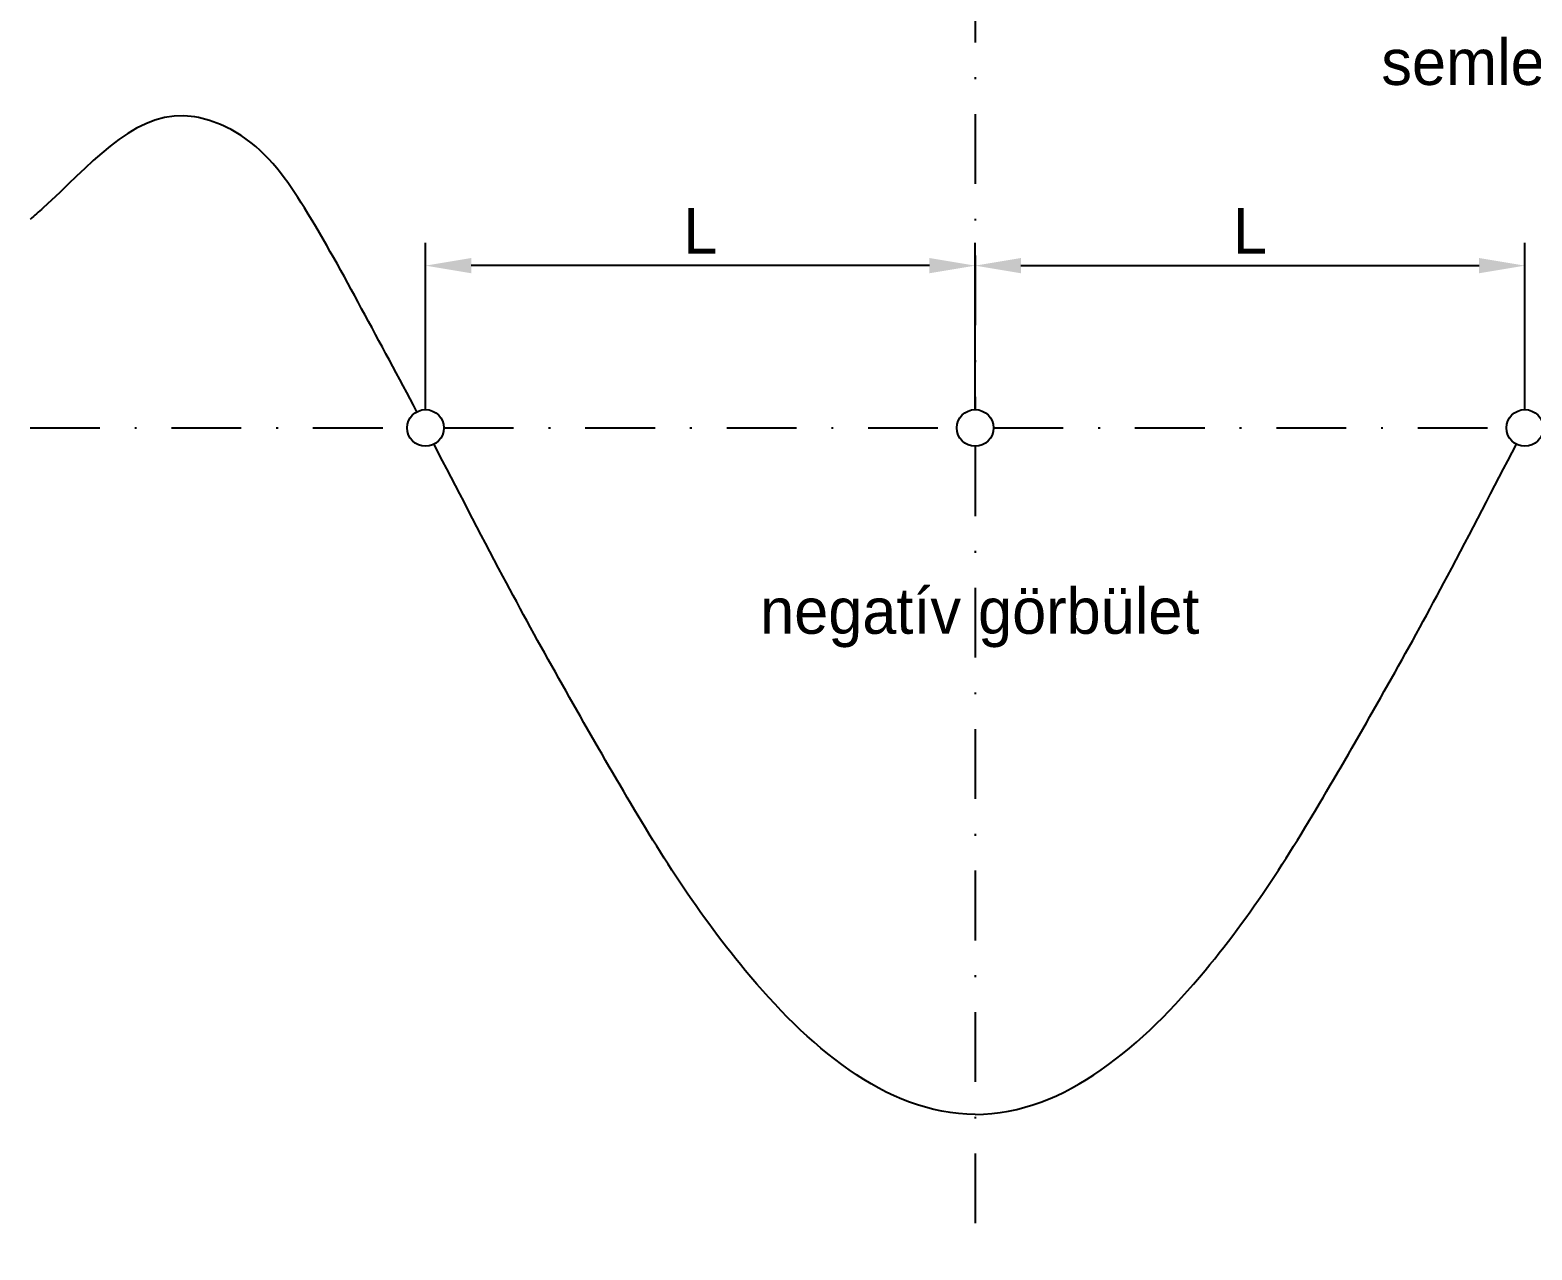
# Model space of a CAD drawing. Header units: millimetres. Extents: x 9 to 961, y -258 to 565.
# Drawn here: x 568.1 to 650.1, y -106.1 to -39.5 of the extents above; entities that cross this region are included whole.
import ezdxf

# ---------------------------------------------------------------- set-up
doc = ezdxf.new("R2010")
doc.units = ezdxf.units.MM
doc.linetypes.add('PONTVONAL', pattern=[25.4, 12.7, -6.35, 0, -6.35])
for name, color, linetype in [('Tengely', 1, 'PONTVONAL'), ('Text', 2, 'Continuous'), ('Vonal_025', 4, 'Continuous'), ('Vonal_070', 6, 'Continuous')]:
    doc.layers.add(name, color=color, linetype=linetype)
doc.styles.add('TextCS', font='SCHLBKI.TTF', dxfattribs={"height": 2.5})

msp = doc.modelspace()

# ---------------------------------------------------------------- linework, layer by layer
at = {"layer": 'Tengely', "ltscale": 0.3}
for p, q in [((619.6707067426165, -36.41259794464097), (619.6707067426165, -60.26585885740929)), ((568.0854663607466, -61.26585885740928), (588.6700622176978, -61.26585885740927)), ((590.6700622176978, -61.26585885740927), (618.6707067426165, -61.26585885740927)), ((620.6707067426165, -61.26585885740927), (648.6713512675352, -61.26585885740927)), ((619.6707067426165, -62.26585885740929), (619.6707067426165, -106.1314822714025))]:
    msp.add_line(p, q, dxfattribs=at)
at = {"layer": 'Vonal_025'}
for p, q in [((589.6700622176978, -60.26585885740928), (589.6700622176978, -51.15711986579913)), ((619.6707067426165, -60.26585885740929), (619.6707067426165, -51.15711986579913)), ((619.6707067426165, -60.26585885740929), (619.6707067426165, -51.15711986579913)), ((649.6713512675352, -60.26585885740928), (649.6713512675352, -51.15711986579913)), ((617.1707067426165, -52.40711986579913), (592.1700622176978, -52.40711986579913)), ((622.1707067426165, -52.40711986579913), (647.1713512675352, -52.40711986579913))]:
    msp.add_line(p, q, dxfattribs=at)
for centre in [(589.6700622176978, -61.26585885740928), (619.6707067426165, -61.26585885740929), (649.6713512675352, -61.26585885740928)]:
    msp.add_circle(centre, 1, dxfattribs=at)
for points in [[(592.1700622176978, -51.99045319913247), (592.1700622176978, -52.8237865324658), (589.6700622176978, -52.40711986579913)], [(617.1707067426165, -51.99045319913247), (617.1707067426165, -52.8237865324658), (619.6707067426165, -52.40711986579913)], [(622.1707067426165, -51.99045319913247), (622.1707067426165, -52.8237865324658), (619.6707067426165, -52.40711986579913)], [(647.1713512675352, -51.99045319913247), (647.1713512675352, -52.8237865324658), (649.6713512675352, -52.40711986579913)]]:
    msp.add_solid(points, dxfattribs=at)
at = {"layer": 'Vonal_070'}
for points, knots in [([(589.2040972221271, -60.38105570251953), (588.2093758116291, -58.49940370231371), (586.1855689211295, -54.76878105389653), (583.3623836058503, -49.53109265517613), (580.4603885207068, -45.36303860051923), (574.3970698398605, -43.08566063999746), (571.0235752758899, -47.34397769193927), (568.3263567036394, -49.68043963018503), (568.0854663607463, -49.88163533434494)], [50.21301180774097, 50.21301180774097, 50.21301180774097, 50.21301180774097, 56.59743892226611, 62.92164815424034, 68.1674840814373, 71.47116457855712, 80.65099842367084, 81.546112235285, 81.546112235285, 81.546112235285, 81.546112235285]), ([(619.6707067426165, -98.72953107885041), (614.736019290756, -98.72953107885041), (606.7826388187159, -91.5759471853275), (600.0613874618704, -80.51338419466992), (594.5441382674491, -70.72295386896093), (591.3870467254053, -64.55381169461862), (590.1336625378378, -62.15190329374761)], [0, 0, 0, 0, 14.80406235558174, 27.3905887127258, 40.07938921961009, 48.21238869928582, 48.21238869928582, 48.21238869928582, 48.21238869928582]), ([(619.6707067426165, -98.72953107885041), (624.6053941944771, -98.72953107885041), (632.5587746665171, -91.5759471853275), (639.2800260233627, -80.51338419466992), (644.7972752177841, -70.72295386896093), (647.9543667598277, -64.55381169461863), (649.2077509473951, -62.15190329374762)], [0, 0, 0, 0, 14.80406235558174, 27.3905887127258, 40.07938921961009, 48.21238869928581, 48.21238869928581, 48.21238869928581, 48.21238869928581])]:
    msp.add_open_spline(points, degree=3, knots=knots, dxfattribs=at)

# ---------------------------------------------------------------- texts
at = {"layer": 'Text', "char_height": 2.5, "width": 4.263256414560601e-14, "attachment_point": 1, "style": 'TextCS'}
for s, insert in [('semleges zóna', (641.8384212545192, -40.04625536027582)), ('negatív görbület', (607.933448574125, -70.00011146799669))]:
    msp.add_mtext(s, dxfattribs=dict(at, insert=insert))
at = {"layer": 'Text', "char_height": 2.5, "attachment_point": 5, "style": 'TextCS'}
for insert in [(604.6703844801572, -50.50761006187756), (634.6710290050759, -50.50761006187756)]:
    msp.add_mtext('L', dxfattribs=dict(at, insert=insert))

doc.saveas('drawing.dxf')
